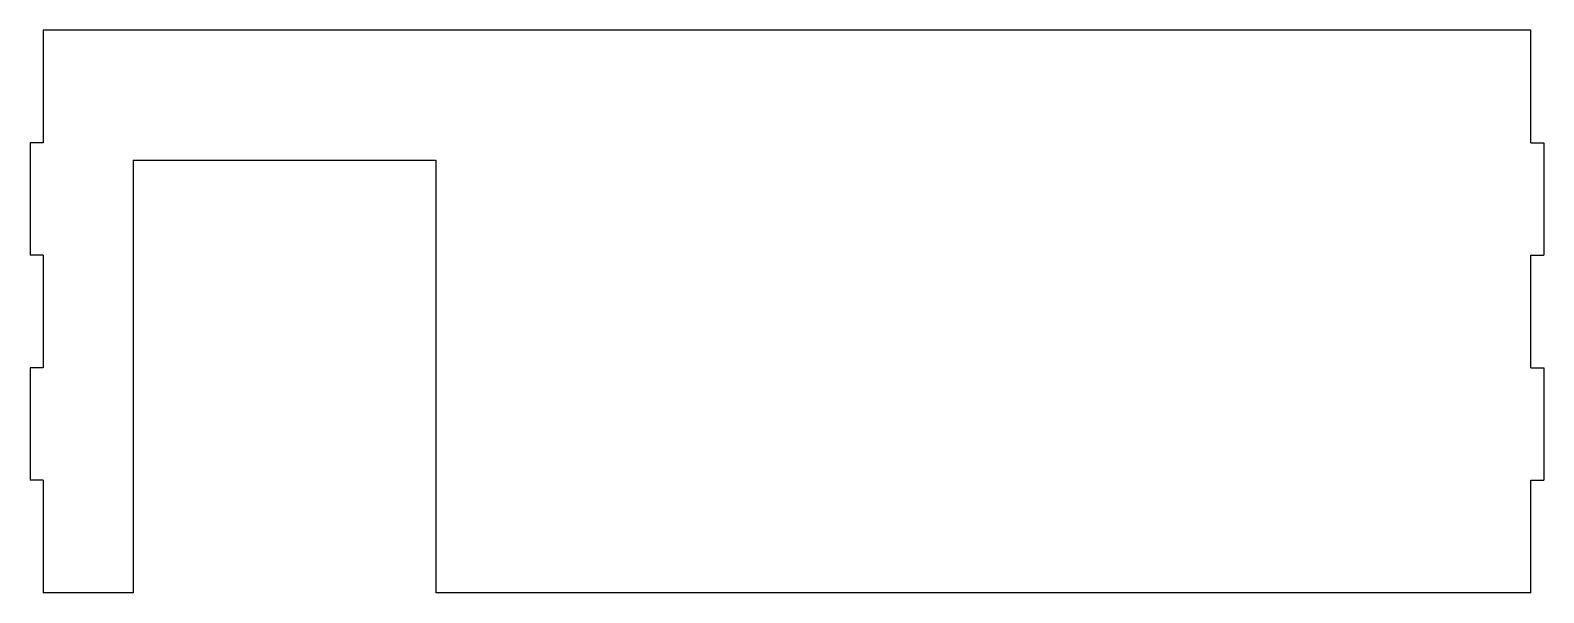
# Model space of a CAD drawing. Extents: x -350 to 0, y 0 to 130.
import ezdxf

# ---------------------------------------------------------------- set-up
doc = ezdxf.new("R2010")
doc.units = 0
doc.layers.add('VISIBLE', color=7, linetype='CONTINUOUS')

msp = doc.modelspace()

# ---------------------------------------------------------------- linework, layer by layer
at = {"layer": 'VISIBLE'}
for p, q in [((-3, 130), (-347, 130)), ((-347, 130), (-347, 104)), ((-3, 104), (-3, 130)), ((-347, 104), (-350, 104)), ((-350, 104), (-350, 78)), ((-3, 104), (0, 104)), ((0, 104), (0, 78)), ((-326.2, 100), (-326.2, 0)), ((-326.2, 100), (-256.2, 100)), ((-256.2, 100), (-256.2, 0)), ((-347, 78), (-350, 78)), ((-347, 78), (-347, 52)), ((-3, 52), (-3, 78)), ((-3, 78), (0, 78)), ((-347, 52), (-350, 52)), ((-350, 52), (-350, 26)), ((-3, 52), (0, 52)), ((0, 52), (0, 26)), ((-347, 26), (-350, 26)), ((-347, 26), (-347, 0)), ((-3, 0), (-3, 26)), ((-3, 26), (0, 26)), ((-326.2, 0), (-347, 0)), ((-3, 0), (-256.2, 0))]:
    msp.add_line(p, q, dxfattribs=at)

doc.saveas('drawing.dxf')
